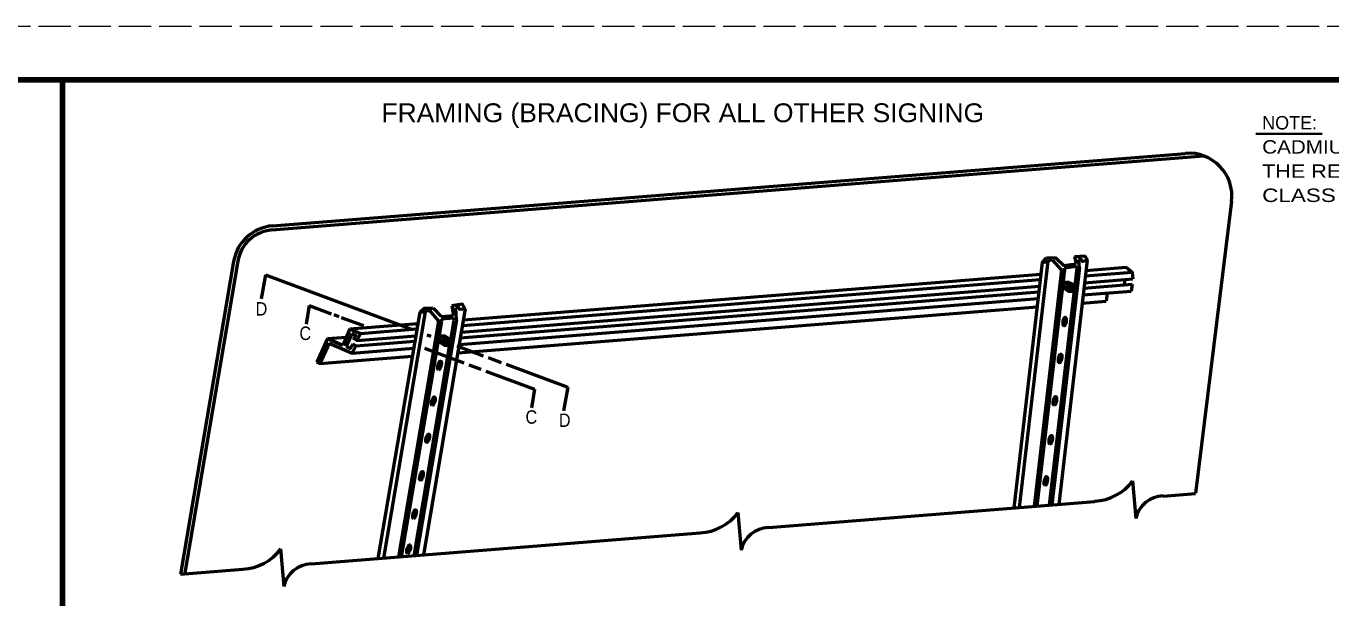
# Model space of a CAD drawing. Extents: x -1 to 679, y 0 to 440.
# Drawn here: x 243.9 to 486.9, y 333.2 to 439.6 of the extents above; entities that cross this region are included whole.
import ezdxf

# ---------------------------------------------------------------- set-up
doc = ezdxf.new("R2010")
doc.units = 0
doc.linetypes.add('LONG_DASHED', pattern=[7.5, 6, -1.5])
doc.layers.add('1', color=7, linetype='Continuous', lineweight=53)
doc.layers.add('61', color=7, linetype='Continuous', lineweight=53)

msp = doc.modelspace()

# ---------------------------------------------------------------- linework, layer by layer
at = {"layer": '1', "lineweight": 35}
msp.add_line((472.862, 419.576), (485.226, 419.576), dxfattribs=at)
at = {"layer": '1'}
for p, q in [((289.784, 402.459), (459.804, 415.952)), ((289.649, 401.696), (463.234, 415.473)), ((468.376, 406.992), (461.63, 352.649)), ((433.129, 395.668), (433.923, 396.506)), ((433.923, 396.506), (435.561, 396.593)), ((434.43, 396.098), (434.956, 396.125)), ((434.956, 396.125), (436.732, 394.189)), ((435.561, 396.593), (437.129, 395.116)), ((439.151, 396.782), (441.054, 396.882)), ((439.151, 396.782), (439.43, 395.421)), ((440.055, 394.63), (439.904, 396.134)), ((441.599, 396.043), (441.054, 396.882)), ((282.53, 395.826), (272.63, 337.649)), ((283.302, 395.892), (273.369, 337.523)), ((433.129, 395.668), (427.804, 349.964)), ((434.151, 395.803), (428.82, 350.045)), ((436.732, 394.189), (431.614, 350.267)), ((437.243, 394.257), (432.122, 350.307)), ((440.055, 394.63), (434.917, 350.529)), ((441.475, 396.015), (436.187, 350.63)), ((436.732, 394.189), (437.243, 394.257)), ((437.129, 395.116), (439.43, 395.421)), ((437.189, 394.662), (439.49, 394.967)), ((437.189, 394.662), (437.243, 394.257)), ((439.544, 394.562), (439.106, 390.805)), ((439.49, 394.967), (439.544, 394.562)), ((439.544, 394.562), (440.055, 394.63)), ((441.141, 393.155), (449.864, 393.847)), ((441.259, 394.167), (448.736, 394.76)), ((288.447, 393.338), (287.692, 388.902)), ((288.447, 393.338), (315.657, 383.252)), ((324.925, 382.677), (432.611, 391.224)), ((325.141, 383.948), (432.758, 392.489)), ((325.314, 384.965), (432.876, 393.502)), ((437.596, 390.955), (437.034, 391.28)), ((437.034, 391.28), (437.409, 390.631)), ((437.971, 391.605), (437.409, 391.93)), ((438.721, 391.605), (438.159, 391.93)), ((440.876, 390.876), (449.848, 391.589)), ((440.994, 391.889), (449.966, 392.601)), ((448.513, 392.486), (448.395, 391.473)), ((449.848, 391.589), (449.7, 390.323)), ((324.535, 380.389), (432.345, 388.946)), ((324.752, 381.66), (432.493, 390.211)), ((439.06, 390.415), (434.409, 350.488)), ((437.971, 390.306), (437.409, 390.631)), ((438.06, 390.763), (438.789, 390.423)), ((438.311, 391.198), (438.988, 390.882)), ((438.763, 390.442), (438.721, 390.306)), ((438.98, 391.156), (438.908, 390.919)), ((440.729, 389.611), (449.7, 390.323)), ((445.214, 389.967), (445.037, 388.448)), ((296.607, 387.647), (296.02, 384.196)), ((296.607, 387.647), (300.712, 386.125)), ((317.186, 386.376), (309.39, 340.566)), ((318.214, 386.458), (310.418, 340.648)), ((325.669, 387.049), (317.873, 341.239)), ((318.508, 386.737), (319.035, 386.737)), ((319.035, 386.737), (320.706, 384.711)), ((319.664, 387.172), (321.152, 385.615)), ((323.199, 387.568), (323.465, 385.798)), ((324.048, 384.976), (323.941, 387.222)), ((324.276, 378.864), (432.169, 387.427)), ((440.552, 388.092), (445.037, 388.448)), ((301.181, 385.952), (302.118, 385.604)), ((302.587, 385.43), (306.691, 383.909)), ((304.198, 383.289), (316.831, 384.292)), ((320.706, 384.711), (313.246, 340.872)), ((321.22, 384.751), (313.76, 340.913)), ((316.476, 383.937), (316.99, 383.978)), ((324.048, 384.976), (316.587, 341.137)), ((320.706, 384.711), (321.22, 384.751)), ((321.152, 385.615), (323.465, 385.798)), ((321.188, 385.158), (323.501, 385.342)), ((321.188, 385.158), (321.22, 384.751)), ((323.534, 384.935), (322.834, 380.82)), ((323.501, 385.342), (323.534, 384.935)), ((300.029, 381.491), (298.056, 377.078)), ((300.029, 381.491), (303.518, 381.767)), ((300.029, 381.491), (302.858, 380.291)), ((304.198, 383.289), (302.858, 380.291)), ((304.562, 382.46), (303.477, 380.034)), ((305.476, 381.134), (316.442, 382.004)), ((306.191, 382.444), (316.658, 383.275)), ((318.487, 382.203), (319.235, 381.926)), ((321.726, 381.596), (321.163, 381.921)), ((322.476, 381.596), (321.913, 381.921)), ((300.312, 380.62), (304.588, 378.806)), ((305.303, 380.117), (304.588, 378.806)), ((304.588, 378.806), (316.052, 379.716)), ((305.303, 380.117), (304.753, 380.449)), ((305.303, 380.117), (316.269, 380.987)), ((322.759, 380.381), (316.073, 341.097)), ((318.06, 379.695), (325.408, 376.971)), ((321.351, 380.947), (320.788, 381.272)), ((320.788, 381.272), (321.163, 380.622)), ((321.726, 380.297), (321.163, 380.622)), ((321.815, 380.755), (322.544, 380.415)), ((322.066, 381.189), (322.743, 380.874)), ((322.517, 380.434), (322.476, 380.297)), ((322.735, 381.148), (322.663, 380.911)), ((324.116, 380.116), (328.986, 378.311)), ((298.616, 376.827), (315.793, 378.191)), ((329.923, 377.964), (332.354, 377.063)), ((333.291, 376.716), (344.744, 372.471)), ((326.345, 376.624), (328.575, 375.797)), ((329.513, 375.45), (338.592, 372.085)), ((338.592, 372.085), (338.005, 368.635)), ((344.744, 372.471), (343.989, 368.035)), ((449.951, 354.998), (450.533, 348.022)), ((455.638, 352.173), (461.63, 352.649)), ((382.133, 346.339), (442.926, 351.164)), ((376.45, 349.11), (377.032, 342.134)), ((296.977, 339.581), (369.421, 345.331)), ((291.294, 342.351), (291.876, 335.375)), ((272.63, 337.649), (284.265, 338.572))]:
    msp.add_line(p, q, dxfattribs=at)
for points in [[(433.129, 395.668), (434.151, 395.803), (434.43, 396.098)], [(441.599, 396.043), (440.624, 395.818), (440.352, 396.237), (439.865, 396.125)], [(448.736, 394.76), (449.864, 393.847), (449.966, 392.601)], [(438.159, 391.93), (437.409, 391.93), (437.034, 391.28)], [(438.98, 391.156), (438.721, 391.605), (437.971, 391.605), (437.596, 390.955), (437.971, 390.306), (438.721, 390.306)], [(317.186, 386.376), (318.023, 387.172), (319.664, 387.172)], [(317.186, 386.376), (318.214, 386.458), (318.508, 386.737)], [(325.669, 387.049), (325.169, 387.915), (323.199, 387.568)], [(325.669, 387.049), (324.684, 386.876), (324.434, 387.309), (323.941, 387.222)], [(304.198, 383.289), (306.191, 382.444), (305.476, 381.134), (304.945, 381.438), (305.296, 382.045), (304.562, 382.46)], [(321.913, 381.921), (321.163, 381.921), (320.788, 381.272)], [(322.735, 381.148), (322.476, 381.596), (321.726, 381.596), (321.351, 380.947), (321.726, 380.297), (322.476, 380.297)], [(300.312, 380.62), (298.616, 376.827), (298.056, 377.078)], [(304.753, 380.449), (304.211, 379.62), (303.477, 380.034)]]:
    msp.add_lwpolyline(points, dxfattribs=at)
for centre in [(438.93, 390.628), (322.685, 380.62)]:
    msp.add_circle(centre, 0.25, dxfattribs=at)
for centre, radius, start, end in [((460.437, 407.978), 8, 352.92354, 94.53784), ((290.417, 394.484), 8, 94.53721, 170.34139), ((290.203, 394.718), 7, 94.53746, 170.34185), ((438.326, 390.899), 0.299, 92.88009, 207.11448), ((438.653, 390.75), 0.299, 94.02325, 208.01263), ((322.081, 380.891), 0.299, 92.88009, 207.11448), ((322.408, 380.741), 0.299, 94.02325, 208.01263), ((442.334, 360.74), 9.539, 273.53321, 322.9912), ((455.841, 346.803), 5.447, 92.19588, 167.06729), ((368.833, 354.852), 9.539, 273.53321, 322.9912), ((382.341, 340.915), 5.447, 92.19588, 167.06729), ((283.677, 348.093), 9.539, 273.53321, 322.9912), ((297.184, 334.156), 5.447, 92.19588, 167.06729)]:
    msp.add_arc(centre, radius, start, end, dxfattribs=at)
for centre, major_axis in [((437.292, 384.653), (-0.144, -0.812)), ((320.876, 376.501), (-0.214, -0.796)), ((436.449, 377.775), (-0.144, -0.812)), ((319.711, 369.853), (-0.214, -0.796)), ((435.476, 369.923), (-0.144, -0.812)), ((318.683, 362.931), (-0.214, -0.796)), ((434.698, 362.656), (-0.144, -0.812)), ((317.518, 355.94), (-0.214, -0.796)), ((433.789, 354.999), (-0.144, -0.812)), ((316.217, 348.812), (-0.214, -0.796)), ((315.12, 342.301), (-0.214, -0.796))]:
    msp.add_ellipse(centre, major_axis=major_axis, ratio=0.337914, dxfattribs=at)
at = {"layer": '61', "linetype": 'LONG_DASHED', "lineweight": 13}
msp.add_line((-1.312, 439.624), (678.708, 439.624), dxfattribs=at)
at = {"layer": '61', "lineweight": 106}
msp.add_line((250.688, 429.624), (250.688, 9.604), dxfattribs=at)
at = {"layer": '61', "lineweight": 158}
msp.add_lwpolyline([(667.728, 429.624), (28.688, 429.624), (28.688, 9.604)], dxfattribs=at)

# ---------------------------------------------------------------- texts
at = {"layer": '1'}
for s, height, width, p in [('FRAMING (BRACING) FOR ALL OTHER SIGNING', 3.5, 1.05, (310.07, 421.752)), ('CADMIUM PLATED BOLTS SHALL MEET', 2.5, 1.15, (474.075, 415.899)), ('THE REQUIREMENTS OF ASTM B766,', 2.5, 1.2, (474.075, 411.399)), ('CLASS 8, TYPE 2.', 2.5, 1.25, (474.075, 406.899)), ('D', 2.5, 0.9, (286.636, 385.771)), ('C', 2.5, 0.9, (294.788, 381.226)), ('C', 2.5, 0.9, (336.885, 365.651)), ('D', 2.5, 0.9, (343.1, 365.05))]:
    msp.add_text(s, height=height, dxfattribs=dict(at, width=width)).set_placement(p)
msp.add_text('NOTE:', height=2.5, dxfattribs=at).set_placement((474.075, 420.399))

doc.saveas('drawing.dxf')
